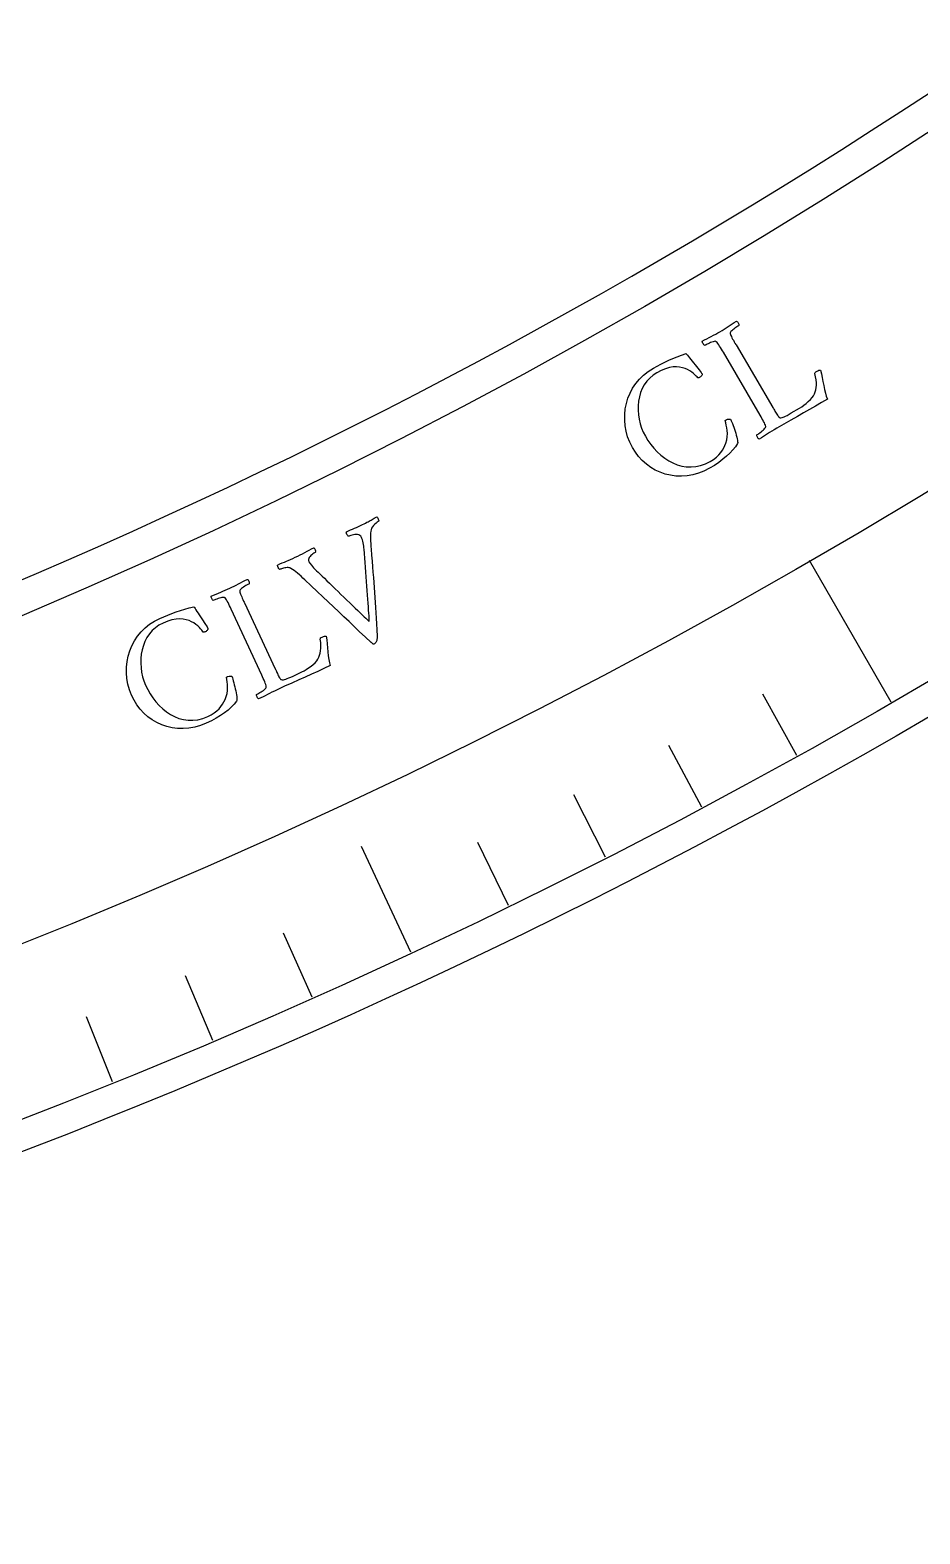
# Model space of a CAD drawing. Header units: millimetres. Extents: x -76 to 76, y -76 to 98.
# Drawn here: x 27.32 to 38.16, y -75.61 to -57.3 of the extents above; entities that cross this region are included whole.
import ezdxf

# ---------------------------------------------------------------- set-up
doc = ezdxf.new("R2010")
doc.units = ezdxf.units.MM
for name, color, linetype in [('CUT_INNER', 6, 'Continuous'), ('CUT_OUTER', 1, 'Continuous'), ('ENGRAVE', 7, 'Continuous'), ('ENGRAVE_FINE', 8, 'Continuous'), ('TEXT', 5, 'Continuous')]:
    doc.layers.add(name, color=color, linetype=linetype)

msp = doc.modelspace()

# ---------------------------------------------------------------- linework, layer by layer
at = {"layer": 'CUT_INNER'}
msp.add_lwpolyline([(27.0055, -64.0821), (27.3982, -63.9152), (27.7899, -63.7459), (28.1805, -63.5741), (28.57, -63.4), (28.9585, -63.2235), (29.3459, -63.0447), (29.7322, -62.8634), (30.1173, -62.6798), (30.5014, -62.4938), (30.8843, -62.3055), (31.266, -62.1148), (31.6465, -61.9218), (32.0259, -61.7265), (32.404, -61.5288), (32.7809, -61.3288), (33.1566, -61.1265), (33.5311, -60.9219), (33.9042, -60.715), (34.2761, -60.5058), (34.6468, -60.2944), (35.0161, -60.0807), (35.384, -59.8647), (35.7507, -59.6464), (36.116, -59.426), (36.48, -59.2032), (36.8425, -58.9783), (37.2037, -58.7511), (37.5635, -58.5217), (37.9219, -58.2901), (38.2788, -58.0564)], dxfattribs=at)
at = {"layer": 'CUT_OUTER'}
msp.add_lwpolyline([(38.2689, -65.6619), (37.8653, -65.8955), (37.4603, -66.1266), (37.0538, -66.3552), (36.646, -66.5813), (36.2367, -66.8049), (35.8262, -67.026), (35.4142, -67.2446), (35.0009, -67.4606), (34.5864, -67.6741), (34.1705, -67.885), (33.7533, -68.0934), (33.3348, -68.2993), (32.9151, -68.5025), (32.4942, -68.7032), (32.072, -68.9013), (31.6486, -69.0968), (31.2241, -69.2897), (30.7983, -69.4799), (30.3714, -69.6676), (29.9434, -69.8527), (29.5142, -70.0351), (29.0839, -70.2148), (28.6526, -70.392), (28.2201, -70.5665), (27.7866, -70.7383), (27.352, -70.9075), (26.9164, -71.0739)], dxfattribs=at)
at = {"layer": 'ENGRAVE'}
for points in [[(37.8062, -65.4823), (36.8114, -63.7591)], [(31.9552, -68.5281), (31.3546, -67.2401)]]:
    msp.add_lwpolyline(points, dxfattribs=at)
for radius in [75.6124, 73.6227, 69.9276]:
    msp.add_circle((0, 0), radius, dxfattribs=at)
at = {"layer": 'ENGRAVE_FINE'}
for points in [[(36.6576, -66.1321), (36.2442, -65.3863)], [(35.4979, -66.7618), (35.0975, -66.0089)], [(34.3273, -67.3711), (33.9402, -66.6114)], [(33.1463, -67.96), (32.7725, -67.1936)], [(30.7543, -69.0754), (30.4075, -68.2964)], [(29.5441, -69.6016), (29.2109, -68.8166)], [(28.3249, -70.1066), (28.0055, -69.316)]]:
    msp.add_lwpolyline(points, dxfattribs=at)
at = {"layer": 'TEXT'}
for points in [[(36.3653, -61.896), (36.3665, -61.898), (36.368, -61.9005), (36.3698, -61.9035), (36.3718, -61.907), (36.377, -61.9158), (36.383, -61.926), (36.3896, -61.9374), (36.3971, -61.95), (36.4048, -61.963), (36.4125, -61.9752), (36.42, -61.9867), (36.4275, -61.9975), (36.4344, -62.0067), (36.4404, -62.0133), (36.4456, -62.0173), (36.4499, -62.0188), (36.463, -62.0189), (36.4764, -62.0171), (36.4901, -62.0134), (36.5041, -62.0079), (36.5201, -62.0001), (36.5396, -61.9898), (36.5627, -61.9768), (36.5894, -61.9613), (36.6905, -61.9015), (36.7164, -61.8851), (36.7427, -61.8665), (36.7693, -61.8457), (36.7964, -61.8226), (36.8215, -61.7984), (36.8425, -61.7744), (36.8594, -61.7505), (36.8721, -61.7267), (36.8805, -61.704), (36.887, -61.6794), (36.8915, -61.6528), (36.8941, -61.6243), (36.8943, -61.5933), (36.8914, -61.5591), (36.8855, -61.5217), (36.8766, -61.4812), (36.8767, -61.4746), (36.8799, -61.4681), (36.8862, -61.4615), (36.8956, -61.4549), (36.911, -61.4466), (36.9246, -61.4412), (36.9362, -61.4389), (36.9459, -61.4396), (36.9551, -61.4844), (36.9644, -61.5308), (36.9738, -61.5786), (36.9833, -61.6279), (36.9932, -61.6757), (37.004, -61.719), (37.0156, -61.7577), (37.0281, -61.7919), (36.9556, -61.8349), (36.883, -61.8773), (36.8104, -61.919), (36.7376, -61.96), (36.6627, -62.0023), (36.5833, -62.0476), (36.4996, -62.096), (36.4114, -62.1474), (36.381, -62.1655), (36.3523, -62.1829), (36.3255, -62.1997), (36.3005, -62.2159), (36.276, -62.2318), (36.2509, -62.2476), (36.2251, -62.2633), (36.1986, -62.2789), (36.1929, -62.2764), (36.1875, -62.2719), (36.1822, -62.2654), (36.1772, -62.257), (36.173, -62.248), (36.1702, -62.2401), (36.1688, -62.2333), (36.1687, -62.2275), (36.1753, -62.2234), (36.184, -62.2177), (36.1948, -62.2102), (36.2077, -62.2011), (36.2214, -62.1909), (36.2343, -62.1804), (36.2466, -62.1695), (36.2581, -62.1582), (36.2677, -62.1475), (36.2741, -62.1384), (36.2772, -62.1309), (36.2771, -62.125), (36.2735, -62.1113), (36.2681, -62.0964), (36.261, -62.0804), (36.2521, -62.0633), (36.2421, -62.0453), (36.2316, -62.0266), (36.2206, -62.0074), (36.2091, -61.9875), (35.762, -61.2221), (35.7503, -61.2023), (35.7389, -61.183), (35.7276, -61.1644), (35.7166, -61.1465), (35.7058, -61.13), (35.6952, -61.1156), (35.6849, -61.1034), (35.6747, -61.0934), (35.6693, -61.0897), (35.6611, -61.0884), (35.6504, -61.0896), (35.637, -61.0933), (35.6221, -61.0985), (35.6072, -61.1042), (35.5921, -61.1105), (35.5768, -61.1173), (35.5628, -61.1239), (35.5512, -61.1295), (35.542, -61.1341), (35.5353, -61.1377), (35.5304, -61.1348), (35.5252, -61.1301), (35.5197, -61.1238), (35.514, -61.1157), (35.5092, -61.1072), (35.5061, -61.0994), (35.5048, -61.0925), (35.5054, -61.0863), (35.5331, -61.0715), (35.5605, -61.057), (35.5879, -61.0427), (35.615, -61.0286), (35.6418, -61.0146), (35.6683, -61.0003), (35.6942, -60.9858), (35.7198, -60.971), (35.7457, -60.9556), (35.7711, -60.94), (35.796, -60.9242), (35.8203, -60.9083), (35.8447, -60.8922), (35.8697, -60.8759), (35.8953, -60.8593), (35.9215, -60.8425), (35.9272, -60.8451), (35.9326, -60.8496), (35.9379, -60.856), (35.9429, -60.8644), (35.9472, -60.8733), (35.9501, -60.8812), (35.9516, -60.888), (35.9518, -60.8938), (35.9453, -60.8978), (35.9368, -60.9036), (35.9262, -60.9109), (35.9136, -60.92), (35.9003, -60.9299), (35.8876, -60.9399), (35.8756, -60.95), (35.8642, -60.9602), (35.8547, -60.9699), (35.8484, -60.9788), (35.8451, -60.9867), (35.845, -60.9937), (35.8483, -61.005), (35.8531, -61.0173), (35.8592, -61.0307), (35.8666, -61.0451), (35.875, -61.0603), (35.884, -61.0762), (35.8934, -61.0927), (35.9034, -61.1098), (35.905, -61.1125), (35.9066, -61.1152), (35.9083, -61.118), (35.9099, -61.1207), (35.9115, -61.1235), (35.9131, -61.1262), (35.9147, -61.129), (35.9163, -61.1317)], [(34.9094, -61.4166), (34.9539, -61.3919), (35, -61.3675), (35.0476, -61.3434), (35.0967, -61.3196), (35.1472, -61.2968), (35.1992, -61.2755), (35.2525, -61.2559), (35.3072, -61.2378), (35.309, -61.24), (35.3143, -61.2464), (35.3231, -61.257), (35.3354, -61.2719), (35.35, -61.2897), (35.3656, -61.3091), (35.3823, -61.33), (35.4, -61.3524), (35.4179, -61.3751), (35.4349, -61.3967), (35.4513, -61.4172), (35.4668, -61.4366), (35.4803, -61.4536), (35.4906, -61.4667), (35.4976, -61.4761), (35.5013, -61.4817), (35.5035, -61.4854), (35.5038, -61.4901), (35.5022, -61.4959), (35.4989, -61.5027), (35.4942, -61.5097), (35.4888, -61.5159), (35.4827, -61.5213), (35.4758, -61.5259), (35.4694, -61.5291), (35.4631, -61.5314), (35.4569, -61.5327), (35.4507, -61.533), (35.4416, -61.5229), (35.4297, -61.5108), (35.4149, -61.4966), (35.3973, -61.4804), (35.3767, -61.4637), (35.3532, -61.4481), (35.3267, -61.4336), (35.2972, -61.4202), (35.2647, -61.4094), (35.2292, -61.4026), (35.1907, -61.3998), (35.1493, -61.4009), (35.1047, -61.4077), (35.0571, -61.4215), (35.0062, -61.4425), (34.9522, -61.4705), (34.9057, -61.5007), (34.8646, -61.5352), (34.829, -61.5741), (34.7989, -61.6173), (34.774, -61.6638), (34.7541, -61.7127), (34.7393, -61.7639), (34.7295, -61.8174), (34.7245, -61.8721), (34.724, -61.9271), (34.7282, -61.9822), (34.7369, -62.0374), (34.7499, -62.0917), (34.7667, -62.1441), (34.7873, -62.1944), (34.8119, -62.2427), (34.8431, -62.2943), (34.8776, -62.3435), (34.9155, -62.3902), (34.9568, -62.4344), (35.0009, -62.4751), (35.0473, -62.5113), (35.0962, -62.5429), (35.1474, -62.57), (35.2005, -62.5916), (35.255, -62.607), (35.3109, -62.6161), (35.3682, -62.6188), (35.4264, -62.6142), (35.4849, -62.6013), (35.5438, -62.58), (35.603, -62.5504), (35.6423, -62.5259), (35.6766, -62.4999), (35.7059, -62.4725), (35.7302, -62.4436), (35.7504, -62.4141), (35.7675, -62.3849), (35.7815, -62.3558), (35.7925, -62.327), (35.8033, -62.2881), (35.8095, -62.2498), (35.8113, -62.2123), (35.8086, -62.1756), (35.8032, -62.1406), (35.797, -62.1086), (35.7901, -62.0795), (35.7823, -62.0533), (35.7974, -62.044), (35.8133, -62.0379), (35.8301, -62.0349), (35.8479, -62.0351), (35.8521, -62.0434), (35.8574, -62.0553), (35.8638, -62.071), (35.8712, -62.0904), (35.8792, -62.112), (35.8873, -62.1347), (35.8956, -62.1584), (35.9039, -62.1831), (35.9118, -62.2078), (35.9188, -62.2313), (35.9248, -62.2537), (35.9298, -62.275), (35.9336, -62.294), (35.9357, -62.3096), (35.9361, -62.3219), (35.935, -62.3309), (35.9076, -62.3719), (35.8763, -62.4119), (35.8409, -62.4508), (35.8014, -62.4885), (35.7572, -62.5256), (35.7076, -62.5624), (35.6526, -62.5988), (35.5921, -62.6349), (35.5249, -62.6691), (35.4571, -62.6958), (35.3888, -62.715), (35.3199, -62.7266), (35.2514, -62.7311), (35.1844, -62.729), (35.1187, -62.7202), (35.0545, -62.7049), (34.9924, -62.6834), (34.9334, -62.6563), (34.8774, -62.6235), (34.8243, -62.585), (34.7751, -62.5414), (34.7303, -62.4929), (34.69, -62.4397), (34.6542, -62.3817), (34.622, -62.317), (34.5965, -62.2511), (34.5778, -62.1841), (34.5657, -62.1159), (34.5601, -62.0475), (34.5607, -61.9797), (34.5675, -61.9126), (34.5804, -61.8461), (34.5996, -61.7813), (34.6251, -61.719), (34.6571, -61.6594), (34.6953, -61.6025), (34.7398, -61.5491), (34.7903, -61.5003), (34.8469, -61.4562), (34.9094, -61.4166)], [(30.549, -63.7191), (30.579, -63.7045), (30.6082, -63.6898), (30.6369, -63.675), (30.6648, -63.6599), (30.6924, -63.645), (30.7198, -63.6302), (30.7469, -63.6157), (30.7739, -63.6014), (30.7778, -63.6053), (30.782, -63.6114), (30.7864, -63.6195), (30.7911, -63.6297), (30.7951, -63.6398), (30.7972, -63.6477), (30.7975, -63.6533), (30.7961, -63.6568), (30.7912, -63.6595), (30.7841, -63.664), (30.7749, -63.6703), (30.7634, -63.6785), (30.7513, -63.6879), (30.74, -63.698), (30.7295, -63.709), (30.7198, -63.7208), (30.7124, -63.7331), (30.7091, -63.7457), (30.7096, -63.7586), (30.7141, -63.7719), (30.7256, -63.7902), (30.7452, -63.8147), (30.7731, -63.8452), (30.8091, -63.8818), (30.8283, -63.9006), (30.8505, -63.9223), (30.8757, -63.9468), (30.9039, -63.9741), (30.9343, -64.0036), (30.9662, -64.0346), (30.9996, -64.0671), (31.0345, -64.101), (31.0701, -64.1357), (31.1059, -64.1703), (31.1419, -64.2049), (31.1779, -64.2394), (31.2133, -64.2731), (31.2472, -64.3056), (31.2796, -64.3367), (31.3104, -64.3664), (31.3392, -64.3942), (31.3651, -64.4193), (31.3883, -64.4417), (31.4088, -64.4616), (31.4257, -64.4779), (31.4383, -64.49), (31.4467, -64.4978), (31.4507, -64.5014), (31.4505, -64.4935), (31.4499, -64.4791), (31.4487, -64.4583), (31.4471, -64.431), (31.4451, -64.3985), (31.4427, -64.3619), (31.4399, -64.3212), (31.4367, -64.2765), (31.4332, -64.2284), (31.4295, -64.1779), (31.4256, -64.125), (31.4216, -64.0697), (31.4174, -64.0129), (31.4131, -63.9557), (31.4087, -63.8982), (31.4042, -63.8402), (31.3998, -63.7829), (31.3954, -63.7273), (31.3911, -63.6734), (31.3869, -63.6213), (31.3851, -63.6017), (31.3827, -63.5819), (31.3795, -63.5618), (31.3757, -63.5415), (31.3712, -63.522), (31.3662, -63.5046), (31.3608, -63.4892), (31.355, -63.4758), (31.3463, -63.4623), (31.3354, -63.4523), (31.3223, -63.4457), (31.3069, -63.4426), (31.2905, -63.442), (31.2742, -63.4428), (31.2581, -63.445), (31.242, -63.4486), (31.2273, -63.4527), (31.2152, -63.4565), (31.2057, -63.4598), (31.1987, -63.4628), (31.1939, -63.4614), (31.189, -63.4572), (31.1838, -63.4503), (31.1785, -63.4407), (31.174, -63.4304), (31.1714, -63.4214), (31.1705, -63.4138), (31.1715, -63.4075), (31.1971, -63.3962), (31.222, -63.3853), (31.2462, -63.3749), (31.2698, -63.365), (31.2933, -63.3549), (31.3174, -63.3441), (31.342, -63.3326), (31.3671, -63.3204), (31.3875, -63.3102), (31.4057, -63.301), (31.4216, -63.2927), (31.4352, -63.2855), (31.4475, -63.2787), (31.4597, -63.2718), (31.4717, -63.2649), (31.4835, -63.2579), (31.4959, -63.2505), (31.5098, -63.2424), (31.525, -63.2337), (31.5416, -63.2242), (31.5455, -63.2282), (31.5497, -63.2344), (31.5541, -63.2429), (31.5587, -63.2537), (31.5626, -63.2642), (31.5649, -63.2719), (31.5655, -63.277), (31.5645, -63.2793), (31.5573, -63.2836), (31.5471, -63.2909), (31.5338, -63.3012), (31.5175, -63.3145), (31.5013, -63.33), (31.4882, -63.3469), (31.4783, -63.3652), (31.4716, -63.3848), (31.4684, -63.4013), (31.4664, -63.4233), (31.4655, -63.4509), (31.4656, -63.4839), (31.4666, -63.5192), (31.4681, -63.5535), (31.4702, -63.5868), (31.4727, -63.6192), (31.4787, -63.694), (31.4843, -63.7658), (31.4897, -63.8344), (31.4948, -63.8998), (31.4997, -63.9632), (31.5043, -64.0255), (31.5086, -64.0867), (31.5126, -64.1469), (31.5165, -64.2071), (31.5206, -64.2685), (31.5247, -64.331), (31.5288, -64.3946), (31.533, -64.4606), (31.5371, -64.5302), (31.5411, -64.6034), (31.545, -64.6801), (31.5452, -64.7007), (31.5438, -64.7185), (31.5406, -64.7337), (31.5356, -64.7462), (31.5292, -64.7565), (31.522, -64.7652), (31.5137, -64.7723), (31.5046, -64.7778), (31.5015, -64.7784), (31.4978, -64.7773), (31.4936, -64.7745), (31.4889, -64.77), (31.4842, -64.7652), (31.4799, -64.7612), (31.476, -64.758), (31.4724, -64.7556), (31.4016, -64.6889), (31.3332, -64.6245), (31.2672, -64.5621), (31.2038, -64.502), (31.1413, -64.4427), (31.0784, -64.3829), (31.015, -64.3225), (30.9512, -64.2617), (30.8853, -64.199), (30.8158, -64.1333), (30.7428, -64.0647), (30.6663, -63.9929), (30.6429, -63.9708), (30.6204, -63.9501), (30.5987, -63.9307), (30.5778, -63.9128), (30.5572, -63.8961), (30.5365, -63.8807), (30.5157, -63.8665), (30.4947, -63.8535), (30.4855, -63.8489), (30.4748, -63.8459), (30.4625, -63.8446), (30.4487, -63.8448), (30.4343, -63.8463), (30.4204, -63.8483), (30.407, -63.851), (30.394, -63.8544), (30.3821, -63.858), (30.372, -63.8614), (30.3637, -63.8644), (30.3571, -63.8673), (30.3555, -63.866), (30.3526, -63.8615), (30.3484, -63.8535), (30.3429, -63.8423), (30.3376, -63.8307), (30.3339, -63.8221), (30.3319, -63.8164), (30.3316, -63.8135), (30.3629, -63.7999), (30.3915, -63.7876), (30.4175, -63.7768), (30.4408, -63.7674), (30.4641, -63.7578), (30.4898, -63.7466), (30.5182, -63.7337), (30.549, -63.7191)], [(30.3052, -65.078), (30.3062, -65.0801), (30.3075, -65.0828), (30.3089, -65.0859), (30.3106, -65.0895), (30.3149, -65.0988), (30.3199, -65.1095), (30.3255, -65.1215), (30.3317, -65.1348), (30.3382, -65.1484), (30.3446, -65.1613), (30.351, -65.1735), (30.3574, -65.185), (30.3634, -65.1948), (30.3688, -65.2019), (30.3736, -65.2064), (30.3777, -65.2083), (30.3908, -65.2096), (30.4043, -65.2091), (30.4183, -65.2068), (30.4327, -65.2026), (30.4494, -65.1964), (30.4698, -65.1879), (30.494, -65.1773), (30.5221, -65.1643), (30.6284, -65.1144), (30.6557, -65.1006), (30.6837, -65.0846), (30.7122, -65.0664), (30.7413, -65.0459), (30.7686, -65.0243), (30.7918, -65.0024), (30.8109, -64.9802), (30.8258, -64.9577), (30.8364, -64.9359), (30.8452, -64.912), (30.8522, -64.886), (30.8575, -64.8579), (30.8606, -64.827), (30.861, -64.7927), (30.8587, -64.755), (30.8537, -64.7138), (30.8544, -64.7072), (30.8582, -64.701), (30.8651, -64.6951), (30.8751, -64.6894), (30.8913, -64.6826), (30.9052, -64.6786), (30.917, -64.6773), (30.9266, -64.6789), (30.9315, -64.7245), (30.9364, -64.7715), (30.9411, -64.82), (30.9459, -64.87), (30.9512, -64.9185), (30.9578, -64.9626), (30.9657, -65.0022), (30.9749, -65.0375), (30.8986, -65.0734), (30.8224, -65.1087), (30.7461, -65.1433), (30.6697, -65.1772), (30.5911, -65.2121), (30.5078, -65.2497), (30.4198, -65.2898), (30.3272, -65.3326), (30.2951, -65.3477), (30.265, -65.3623), (30.2366, -65.3765), (30.2102, -65.3903), (30.1843, -65.4038), (30.1578, -65.4171), (30.1306, -65.4303), (30.1028, -65.4433), (30.0974, -65.4403), (30.0924, -65.4353), (30.0878, -65.4283), (30.0836, -65.4194), (30.0803, -65.4101), (30.0782, -65.402), (30.0774, -65.395), (30.0779, -65.3893), (30.0849, -65.3858), (30.0941, -65.3809), (30.1056, -65.3746), (30.1193, -65.3667), (30.1338, -65.3579), (30.1477, -65.3486), (30.1609, -65.3389), (30.1735, -65.3288), (30.1841, -65.3191), (30.1913, -65.3106), (30.1951, -65.3035), (30.1956, -65.2976), (30.1933, -65.2835), (30.1893, -65.2682), (30.1838, -65.2516), (30.1766, -65.2337), (30.1684, -65.2148), (30.1597, -65.1953), (30.1506, -65.1751), (30.141, -65.1542), (29.7688, -64.3497), (29.7591, -64.3288), (29.7495, -64.3086), (29.7401, -64.289), (29.7308, -64.2701), (29.7217, -64.2526), (29.7125, -64.2373), (29.7033, -64.2242), (29.6942, -64.2133), (29.6891, -64.2091), (29.6811, -64.207), (29.6703, -64.2072), (29.6566, -64.2096), (29.6414, -64.2133), (29.6259, -64.2176), (29.6103, -64.2224), (29.5945, -64.2277), (29.5798, -64.2329), (29.5677, -64.2374), (29.5582, -64.2411), (29.5512, -64.2441), (29.5465, -64.2407), (29.5418, -64.2356), (29.537, -64.2287), (29.5321, -64.2202), (29.5281, -64.2112), (29.5258, -64.2032), (29.5252, -64.1962), (29.5263, -64.1901), (29.5553, -64.178), (29.584, -64.1661), (29.6125, -64.1545), (29.6409, -64.1431), (29.669, -64.1317), (29.6966, -64.12), (29.7239, -64.108), (29.7507, -64.0958), (29.778, -64.0829), (29.8048, -64.0698), (29.831, -64.0564), (29.8568, -64.0429), (29.8825, -64.0292), (29.909, -64.0153), (29.936, -64.0013), (29.9637, -63.9871), (29.9691, -63.9901), (29.9741, -63.9951), (29.9788, -64.002), (29.983, -64.0109), (29.9864, -64.0202), (29.9885, -64.0283), (29.9894, -64.0352), (29.989, -64.041), (29.9822, -64.0444), (29.9732, -64.0492), (29.9619, -64.0556), (29.9485, -64.0634), (29.9343, -64.072), (29.9207, -64.0808), (29.9078, -64.0897), (29.8955, -64.0987), (29.8851, -64.1075), (29.878, -64.1157), (29.874, -64.1233), (29.8732, -64.1302), (29.8754, -64.1418), (29.879, -64.1545), (29.8838, -64.1684), (29.8898, -64.1834), (29.8968, -64.1994), (29.9041, -64.2161), (29.912, -64.2334), (29.9203, -64.2513), (29.9216, -64.2542), (29.923, -64.2571), (29.9243, -64.26), (29.9257, -64.2629), (29.927, -64.2658), (29.9284, -64.2687), (29.9297, -64.2716), (29.931, -64.2745)], [(28.9016, -64.4621), (28.9483, -64.4418), (28.9964, -64.4219), (29.0461, -64.4024), (29.0972, -64.3834), (29.1497, -64.3655), (29.2035, -64.3493), (29.2584, -64.3348), (29.3146, -64.3221), (29.3162, -64.3244), (29.3208, -64.3312), (29.3286, -64.3427), (29.3394, -64.3587), (29.3522, -64.3778), (29.3659, -64.3985), (29.3805, -64.4209), (29.396, -64.445), (29.4117, -64.4692), (29.4266, -64.4923), (29.4409, -64.5143), (29.4545, -64.5351), (29.4664, -64.5533), (29.4753, -64.5674), (29.4814, -64.5774), (29.4846, -64.5833), (29.4864, -64.5872), (29.4862, -64.5919), (29.4842, -64.5975), (29.4802, -64.604), (29.4749, -64.6105), (29.4689, -64.6161), (29.4623, -64.6209), (29.4549, -64.6249), (29.4483, -64.6274), (29.4418, -64.6291), (29.4355, -64.6298), (29.4293, -64.6295), (29.4212, -64.6186), (29.4105, -64.6054), (29.3971, -64.5899), (29.3811, -64.5721), (29.3623, -64.5535), (29.3403, -64.5357), (29.3153, -64.5188), (29.2872, -64.5027), (29.2559, -64.4888), (29.2212, -64.4786), (29.1832, -64.4722), (29.1418, -64.4694), (29.0969, -64.4718), (29.0481, -64.4811), (28.9955, -64.4971), (28.939, -64.5199), (28.8898, -64.5455), (28.8457, -64.5759), (28.8066, -64.6112), (28.7724, -64.6514), (28.7432, -64.6953), (28.7188, -64.7421), (28.6991, -64.7916), (28.6843, -64.8439), (28.6741, -64.898), (28.6684, -64.9526), (28.6673, -65.0078), (28.6707, -65.0637), (28.6785, -65.119), (28.6902, -65.1727), (28.706, -65.2247), (28.7258, -65.2752), (28.752, -65.3296), (28.7817, -65.3818), (28.815, -65.4319), (28.8518, -65.4798), (28.8918, -65.5245), (28.9346, -65.565), (28.9802, -65.6011), (29.0286, -65.6329), (29.0794, -65.6595), (29.1322, -65.68), (29.187, -65.6944), (29.2438, -65.7026), (29.3021, -65.7036), (29.3616, -65.6963), (29.4223, -65.6807), (29.4841, -65.6568), (29.5255, -65.6362), (29.5621, -65.6136), (29.5938, -65.5891), (29.6208, -65.5626), (29.6437, -65.5352), (29.6636, -65.5077), (29.6803, -65.4801), (29.6939, -65.4525), (29.7084, -65.4147), (29.7183, -65.3773), (29.7236, -65.3401), (29.7244, -65.3033), (29.7223, -65.268), (29.7193, -65.2355), (29.7151, -65.2059), (29.7099, -65.1791), (29.7257, -65.1713), (29.7422, -65.1667), (29.7592, -65.1653), (29.7769, -65.1672), (29.7803, -65.1758), (29.7845, -65.1883), (29.7893, -65.2044), (29.7948, -65.2244), (29.8007, -65.2468), (29.8067, -65.2701), (29.8126, -65.2945), (29.8186, -65.3199), (29.8241, -65.3452), (29.8288, -65.3693), (29.8326, -65.3921), (29.8356, -65.4138), (29.8375, -65.433), (29.8381, -65.4488), (29.8374, -65.4611), (29.8354, -65.4699), (29.8043, -65.5082), (29.7693, -65.545), (29.7303, -65.5803), (29.6874, -65.6141), (29.6399, -65.6468), (29.587, -65.6787), (29.5288, -65.7097), (29.4651, -65.7399), (29.395, -65.7676), (29.3249, -65.7877), (29.2551, -65.8003), (29.1854, -65.8052), (29.1169, -65.8032), (29.0503, -65.7947), (28.9858, -65.7798), (28.9233, -65.7584), (28.8636, -65.7311), (28.8074, -65.6984), (28.7547, -65.6604), (28.7056, -65.6171), (28.6607, -65.569), (28.6208, -65.5165), (28.5858, -65.4596), (28.5557, -65.3985), (28.5297, -65.331), (28.5106, -65.263), (28.4984, -65.1945), (28.4929, -65.1255), (28.4938, -65.0569), (28.5008, -64.9895), (28.514, -64.9233), (28.5332, -64.8583), (28.5584, -64.7956), (28.5898, -64.7361), (28.6272, -64.6798), (28.6708, -64.6267), (28.7201, -64.5779), (28.7751, -64.5341), (28.8355, -64.4956), (28.9016, -64.4621)]]:
    msp.add_lwpolyline(points, close=True, dxfattribs=at)

doc.saveas('drawing.dxf')
